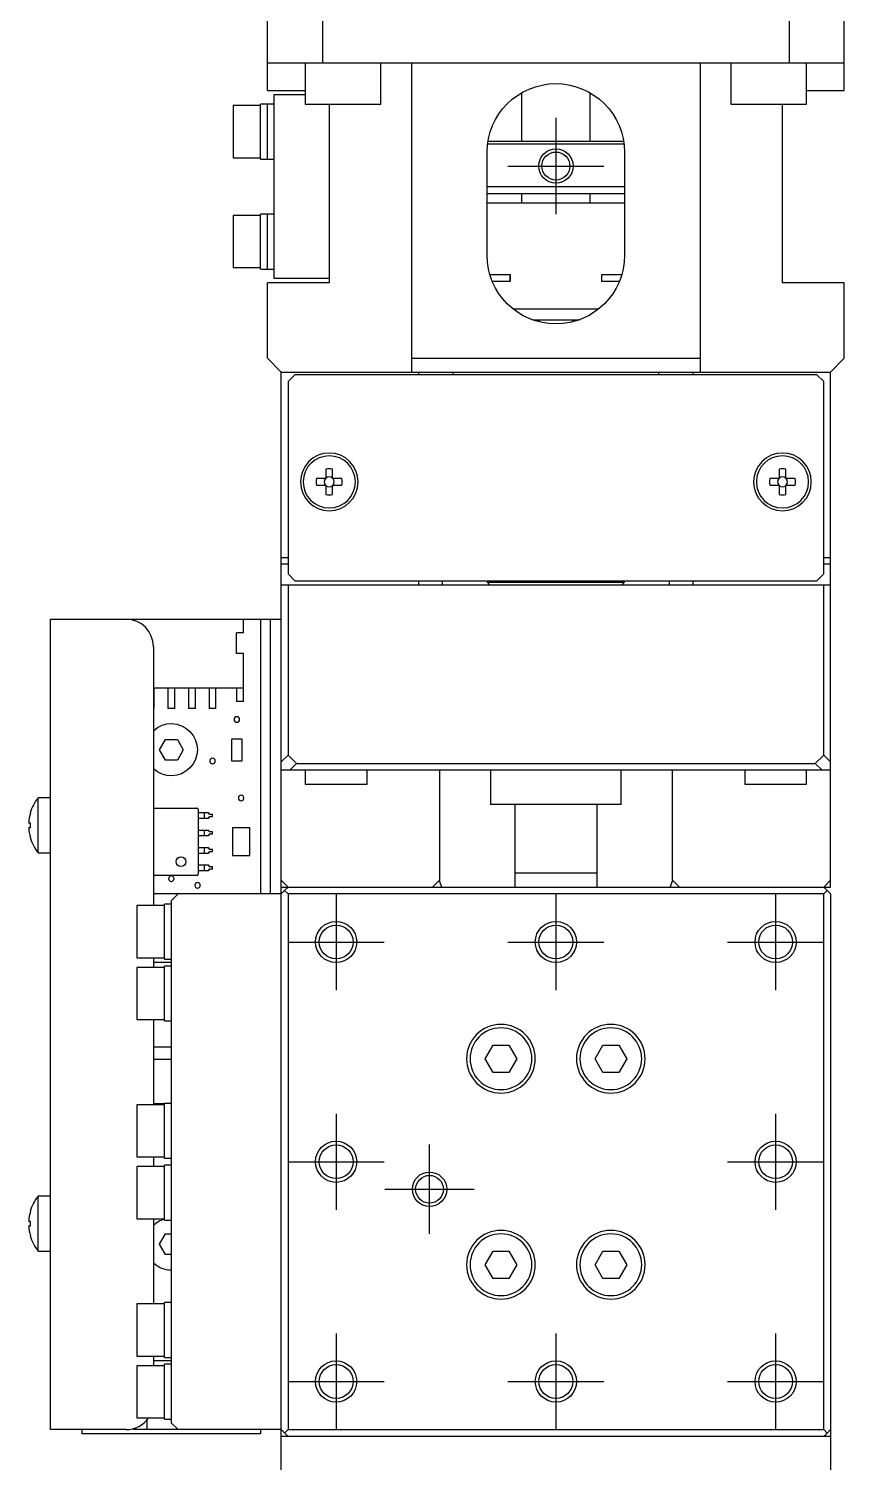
# Model space of a CAD drawing. Extents: x 0 to 1550, y -8 to 1198.
# Drawn here: x 666.2 to 725.5, y 94.1 to 198.5 of the extents above; entities that cross this region are included whole.
import ezdxf

# ---------------------------------------------------------------- set-up
doc = ezdxf.new("R2010")
doc.units = 0
doc.header["$LTSCALE"] = 0.5
doc.linetypes.add('CENTER', pattern=[50.8, 31.75, -6.35, 6.35, -6.35])
for name, color, linetype in [('MSM_CENTER', 1, 'CENTER'), ('MSM_CONTINUOUS', 7, 'CONTINUOUS'), ('MSM_NARROW', 5, 'CONTINUOUS')]:
    doc.layers.add(name, color=color, linetype=linetype)

msp = doc.modelspace()

# ---------------------------------------------------------------- linework, layer by layer
at = {"layer": 'MSM_CENTER'}
for p, q in [((704.54, 192), (704.54, 185)), ((701.04, 188.5), (708.04, 188.5)), ((688.54, 135.5), (688.54, 128.5)), ((704.54, 135.5), (704.54, 128.5)), ((720.54, 135.5), (720.54, 128.5)), ((685.04, 132), (692.04, 132)), ((701.04, 132), (708.04, 132)), ((717.04, 132), (724.04, 132)), ((688.54, 119.5), (688.54, 112.5)), ((720.54, 119.5), (720.54, 112.5)), ((695.34, 110.75), (695.34, 117.25)), ((685.04, 116), (692.04, 116)), ((717.04, 116), (724.04, 116)), ((692.09, 114), (698.59, 114)), ((688.54, 103.5), (688.54, 96.5)), ((704.54, 103.5), (704.54, 96.5)), ((720.54, 103.5), (720.54, 96.5)), ((685.04, 100), (692.04, 100)), ((701.04, 100), (708.04, 100)), ((717.04, 100), (724.04, 100))]:
    msp.add_line(p, q, dxfattribs=at)
at = {"layer": 'MSM_CONTINUOUS'}
for p, q in [((683.54, 194), (683.54, 209.7)), ((725.54, 194), (725.54, 209.7)), ((687.54, 201), (687.54, 196)), ((721.54, 196), (721.54, 201)), ((725.54, 196), (683.54, 196)), ((686.29, 196), (686.29, 193)), ((691.79, 193), (691.79, 196)), ((694.04, 173.5), (694.04, 196)), ((715.04, 196), (715.04, 173.5)), ((717.29, 196), (717.29, 193)), ((722.79, 193), (722.79, 196)), ((683.54, 194), (686.29, 194)), ((684.04, 180.3), (684.04, 193.7)), ((684.04, 193.7), (686.29, 193.7)), ((702.04, 193.83), (702.04, 190.3)), ((707.04, 190.3), (707.04, 193.83)), ((722.79, 194), (725.54, 194)), ((681.04, 192.9), (681.04, 189.1)), ((683.04, 192.9), (681.04, 192.9)), ((683.04, 189), (683.04, 193)), ((684.04, 193), (683.04, 193)), ((683.54, 189), (683.54, 193)), ((686.29, 193), (691.79, 193)), ((688.04, 193), (688.04, 180)), ((717.29, 193), (722.79, 193)), ((721.04, 180), (721.04, 193)), ((709.51, 190.1), (699.58, 190.1)), ((699.61, 190.3), (709.48, 190.3)), ((681.04, 189.1), (683.04, 189.1)), ((683.04, 189), (684.04, 189)), ((699.54, 182), (699.54, 189.5)), ((709.54, 189.5), (709.54, 182)), ((699.54, 187), (709.54, 187)), ((699.54, 186.5), (709.54, 186.5)), ((702.04, 186.5), (702.04, 185.8)), ((707.04, 185.8), (707.04, 186.5)), ((681.04, 184.9), (681.04, 181.1)), ((683.04, 184.9), (681.04, 184.9)), ((683.04, 181), (683.04, 185)), ((684.04, 185), (683.04, 185)), ((683.54, 181), (683.54, 185)), ((709.54, 185.8), (699.54, 185.8)), ((681.04, 181.1), (683.04, 181.1)), ((683.04, 181), (684.04, 181)), ((699.74, 180.6), (701.21, 180.6)), ((701.19, 180.6), (701.19, 180.1)), ((701.21, 180.6), (701.21, 180.1)), ((707.88, 180.6), (709.34, 180.6)), ((707.88, 180.1), (707.88, 180.6)), ((707.89, 180.1), (707.89, 180.6)), ((683.54, 174.5), (683.54, 180)), ((688.04, 180), (683.54, 180)), ((688.04, 180.3), (684.04, 180.3)), ((701.21, 180.1), (699.92, 180.1)), ((709.17, 180.1), (707.88, 180.1)), ((725.54, 180), (721.04, 180)), ((725.54, 174.5), (725.54, 180)), ((701.41, 178.1), (707.67, 178.1)), ((702.84, 177.3), (706.25, 177.3)), ((703.29, 177.3), (703.29, 177.16)), ((705.79, 177.16), (705.79, 177.3)), ((683.54, 174.5), (684.54, 173.5)), ((694.04, 174.5), (715.04, 174.5)), ((724.54, 173.5), (725.54, 174.5)), ((684.54, 173.5), (724.54, 173.5)), ((684.54, 29), (684.54, 173.5)), ((685.54, 173.3), (685.04, 172.8)), ((723.54, 173.3), (685.54, 173.3)), ((694.54, 173.5), (694.54, 173.3)), ((697.04, 173.5), (697.04, 173.3)), ((712.04, 173.3), (712.04, 173.5)), ((714.54, 173.3), (714.54, 173.5)), ((724.04, 172.8), (723.54, 173.3)), ((724.54, 136), (724.54, 173.5)), ((685.04, 172.8), (685.04, 158.8)), ((724.04, 158.8), (724.04, 172.8)), ((687.8, 166.42), (687.8, 165.74)), ((688.28, 165.74), (688.28, 166.42)), ((720.8, 166.42), (720.8, 165.74)), ((721.28, 165.74), (721.28, 166.42)), ((687.8, 165.74), (687.12, 165.74)), ((687.12, 165.26), (687.8, 165.26)), ((687.8, 165.26), (687.8, 164.58)), ((688.96, 165.74), (688.28, 165.74)), ((688.28, 164.58), (688.28, 165.26)), ((688.28, 165.26), (688.96, 165.26)), ((720.8, 165.74), (720.12, 165.74)), ((720.12, 165.26), (720.8, 165.26)), ((720.8, 165.26), (720.8, 164.58)), ((721.96, 165.74), (721.28, 165.74)), ((721.28, 164.58), (721.28, 165.26)), ((721.28, 165.26), (721.96, 165.26)), ((684.54, 160), (685.04, 160)), ((724.04, 160), (724.54, 160)), ((685.04, 159.5), (684.54, 159.5)), ((685.04, 158.8), (685.54, 158.3)), ((723.54, 158.3), (724.04, 158.8)), ((724.54, 159.5), (724.04, 159.5)), ((684.54, 158), (724.54, 158)), ((685.04, 158), (685.04, 145.61)), ((685.54, 158.3), (723.54, 158.3)), ((694.54, 158.3), (694.54, 158)), ((696.29, 158), (696.29, 158.3)), ((699.54, 158.3), (699.54, 158.2)), ((699.54, 158.2), (709.54, 158.2)), ((699.54, 158.2), (699.74, 158)), ((709.34, 158), (709.54, 158.2)), ((709.54, 158.2), (709.54, 158.3)), ((712.79, 158.3), (712.79, 158)), ((714.54, 158), (714.54, 158.3)), ((724.04, 145.61), (724.04, 158)), ((667.74, 96.5), (667.74, 155.5)), ((667.74, 155.5), (684.54, 155.5)), ((681.79, 154.5), (681.29, 154.5)), ((681.29, 153), (681.29, 154.5)), ((681.79, 154.5), (681.79, 155.5)), ((683.04, 155.5), (683.04, 135.5)), ((683.74, 155.5), (683.74, 135.5)), ((675.24, 153.5), (675.24, 134.65)), ((681.79, 153), (681.29, 153)), ((681.79, 149.5), (681.79, 153)), ((675.24, 150.5), (681.79, 150.5)), ((675.29, 149), (675.29, 150.5)), ((676.29, 150.5), (676.29, 149)), ((676.79, 149), (676.79, 150.5)), ((677.79, 150.5), (677.79, 149)), ((678.29, 149), (678.29, 150.5)), ((679.29, 150.5), (679.29, 149)), ((679.79, 149), (679.79, 150.5)), ((681.29, 150.5), (681.29, 149.5)), ((681.79, 149.5), (681.29, 149.5)), ((675.29, 149), (675.24, 149)), ((676.79, 149), (676.29, 149)), ((678.29, 149), (677.79, 149)), ((679.79, 149), (679.29, 149)), ((675.68, 146), (676.11, 146.75)), ((676.11, 146.75), (676.98, 146.75)), ((676.98, 146.75), (677.41, 146)), ((680.91, 146.78), (680.91, 145.18)), ((681.71, 146.78), (680.91, 146.78)), ((681.71, 145.18), (681.71, 146.78)), ((676.11, 145.25), (675.68, 146)), ((676.98, 145.25), (676.11, 145.25)), ((677.41, 146), (676.98, 145.25)), ((680.91, 145.18), (681.71, 145.18)), ((684.54, 145.11), (685.04, 145.61)), ((685.04, 145.61), (685.66, 145)), ((723.43, 145), (724.04, 145.61)), ((724.04, 145.61), (724.54, 145.11)), ((724.54, 144.5), (684.54, 144.5)), ((685.66, 145), (685.16, 144.5)), ((685.66, 145), (723.43, 145)), ((686.29, 144.5), (686.29, 143.5)), ((690.79, 143.5), (690.79, 144.5)), ((696.06, 144.5), (696.06, 136.5)), ((699.79, 144.5), (699.79, 142)), ((709.29, 142), (709.29, 144.5)), ((713.03, 136.5), (713.03, 144.5)), ((718.29, 144.5), (718.29, 143.5)), ((722.79, 143.5), (722.79, 144.5)), ((723.93, 144.5), (723.43, 145)), ((686.29, 143.5), (690.79, 143.5)), ((718.29, 143.5), (722.79, 143.5)), ((666.84, 138.5), (666.84, 142.5)), ((667.74, 142.5), (666.84, 142.5)), ((709.29, 142), (699.79, 142)), ((701.54, 142), (701.54, 136)), ((707.54, 136), (707.54, 142)), ((666.27, 141.39), (666.27, 141.39)), ((675.24, 141.75), (678.39, 141.75)), ((678.49, 141.65), (678.49, 136.95)), ((678.49, 141.42), (679.23, 141.42)), ((679.23, 140.99), (678.49, 140.99)), ((678.93, 141.42), (678.93, 140.99)), ((679.23, 141.42), (679.29, 141.31)), ((679.29, 141.11), (679.23, 140.99)), ((679.29, 141.31), (679.54, 141.31)), ((679.54, 141.11), (679.29, 141.11)), ((679.54, 141.11), (679.54, 141.31)), ((666.15, 140.68), (666.27, 140.68)), ((666.27, 140.32), (666.15, 140.32)), ((678.49, 140.15), (679.23, 140.15)), ((678.93, 140.15), (678.93, 139.72)), ((679.23, 140.15), (679.29, 140.04)), ((679.29, 140.04), (679.54, 140.04)), ((679.54, 139.84), (679.54, 140.04)), ((682.25, 140.31), (681, 140.31)), ((681, 140.31), (681, 138.31)), ((682.25, 138.31), (682.25, 140.31)), ((666.27, 139.61), (666.27, 139.61)), ((679.23, 139.72), (678.49, 139.72)), ((678.49, 138.88), (679.23, 138.88)), ((678.93, 138.88), (678.93, 138.45)), ((679.29, 139.84), (679.23, 139.72)), ((679.23, 138.88), (679.29, 138.77)), ((679.54, 139.84), (679.29, 139.84)), ((666.84, 138.5), (667.74, 138.5)), ((679.23, 138.45), (678.49, 138.45)), ((679.29, 138.57), (679.23, 138.45)), ((679.29, 138.77), (679.54, 138.77)), ((679.54, 138.57), (679.29, 138.57)), ((679.54, 138.57), (679.54, 138.77)), ((681, 138.31), (682.25, 138.31)), ((678.39, 136.85), (675.24, 136.85)), ((678.49, 137.61), (679.23, 137.61)), ((679.23, 137.18), (678.49, 137.18)), ((678.93, 137.61), (678.93, 137.18)), ((679.23, 137.61), (679.29, 137.5)), ((679.29, 137.3), (679.23, 137.18)), ((679.29, 137.5), (679.54, 137.5)), ((679.54, 137.3), (679.29, 137.3)), ((679.54, 137.3), (679.54, 137.5)), ((707.54, 137), (701.54, 137)), ((685.04, 136), (684.54, 136.5)), ((684.54, 136), (724.54, 136)), ((684.54, 135.5), (684.79, 135.75)), ((684.79, 135.75), (685.04, 136)), ((685.04, 135.5), (684.79, 135.75)), ((696.06, 136.5), (695.56, 136)), ((713.53, 136), (713.03, 136.5)), ((724.54, 136.5), (724.04, 136)), ((724.04, 136), (724.29, 135.75)), ((724.29, 135.75), (724.04, 135.5)), ((724.29, 135.75), (724.54, 135.5)), ((684.54, 135.5), (675.24, 135.5)), ((676.04, 130.75), (676.04, 134.75)), ((676.54, 134.75), (676.04, 134.75)), ((677.04, 135.5), (676.54, 135)), ((676.54, 135), (676.54, 97)), ((685.04, 135.5), (685.04, 96.5)), ((724.04, 135.5), (685.04, 135.5)), ((724.04, 96.5), (724.04, 135.5)), ((724.54, 135.5), (724.54, 29)), ((674.04, 134.65), (674.04, 130.85)), ((676.04, 134.65), (674.04, 134.65)), ((674.04, 130.85), (676.04, 130.85)), ((675.24, 130.85), (675.24, 130.15)), ((676.54, 130.5), (675.24, 130.5)), ((676.04, 130.75), (676.54, 130.75)), ((674.04, 130.15), (674.04, 126.35)), ((676.04, 130.15), (674.04, 130.15)), ((676.04, 126.25), (676.04, 130.25)), ((676.54, 130.25), (676.04, 130.25)), ((674.04, 126.35), (676.04, 126.35)), ((675.24, 126.35), (675.24, 120.15)), ((676.04, 126.25), (676.54, 126.25)), ((675.24, 124.37), (676.54, 124.37)), ((699.39, 123.5), (699.97, 124.5)), ((699.97, 124.5), (701.12, 124.5)), ((701.12, 124.5), (701.7, 123.5)), ((707.39, 123.5), (707.97, 124.5)), ((707.97, 124.5), (709.12, 124.5)), ((709.12, 124.5), (709.7, 123.5)), ((676.54, 123.44), (675.24, 123.44)), ((699.97, 122.5), (699.39, 123.5)), ((701.7, 123.5), (701.12, 122.5)), ((707.97, 122.5), (707.39, 123.5)), ((709.7, 123.5), (709.12, 122.5)), ((701.12, 122.5), (699.97, 122.5)), ((709.12, 122.5), (707.97, 122.5)), ((674.04, 120.15), (674.04, 116.35)), ((676.04, 120.15), (674.04, 120.15)), ((675.24, 120.24), (676.04, 120.24)), ((676.04, 116.25), (676.04, 120.25)), ((676.54, 120.25), (676.04, 120.25)), ((674.04, 116.35), (676.04, 116.35)), ((675.24, 116.35), (675.24, 115.65)), ((676.04, 116.25), (676.54, 116.25)), ((674.04, 115.65), (674.04, 111.85)), ((676.04, 115.65), (674.04, 115.65)), ((676.04, 111.75), (676.04, 115.75)), ((676.54, 115.75), (676.04, 115.75)), ((666.84, 109.5), (666.84, 113.5)), ((667.74, 113.5), (666.84, 113.5)), ((666.27, 112.39), (666.27, 112.39)), ((674.04, 111.85), (676.04, 111.85)), ((675.24, 111.85), (675.24, 105.65)), ((676.04, 111.75), (676.54, 111.75)), ((666.15, 111.68), (666.27, 111.68)), ((666.27, 111.32), (666.15, 111.32)), ((675.68, 110), (676.11, 110.75)), ((676.11, 110.75), (676.54, 110.75)), ((666.27, 110.61), (666.27, 110.61)), ((676.11, 109.25), (675.68, 110)), ((666.84, 109.5), (667.74, 109.5)), ((676.54, 109.25), (676.11, 109.25)), ((699.39, 108.5), (699.97, 109.5)), ((699.97, 109.5), (701.12, 109.5)), ((701.12, 109.5), (701.7, 108.5)), ((707.39, 108.5), (707.97, 109.5)), ((707.97, 109.5), (709.12, 109.5)), ((709.12, 109.5), (709.7, 108.5)), ((699.97, 107.5), (699.39, 108.5)), ((701.7, 108.5), (701.12, 107.5)), ((707.97, 107.5), (707.39, 108.5)), ((709.7, 108.5), (709.12, 107.5)), ((701.12, 107.5), (699.97, 107.5)), ((709.12, 107.5), (707.97, 107.5)), ((674.04, 105.65), (674.04, 101.85)), ((676.04, 105.65), (674.04, 105.65)), ((676.04, 105.66), (675.24, 105.66)), ((676.04, 101.75), (676.04, 105.75)), ((676.54, 105.75), (676.04, 105.75)), ((674.04, 101.85), (676.04, 101.85)), ((675.24, 101.85), (675.24, 101.15)), ((676.54, 101.5), (675.24, 101.5)), ((676.04, 101.75), (676.54, 101.75)), ((674.04, 101.15), (674.04, 97.35)), ((676.04, 101.15), (674.04, 101.15)), ((676.04, 97.25), (676.04, 101.25)), ((676.54, 101.25), (676.04, 101.25)), ((674.04, 97.35), (676.04, 97.35)), ((674.79, 96.5), (674.79, 97.24)), ((676.04, 97.25), (676.54, 97.25)), ((673.24, 96.5), (667.74, 96.5)), ((670.04, 96.2), (670.04, 96.5)), ((683.04, 96.2), (670.04, 96.2)), ((673.79, 96.58), (673.79, 96.5)), ((684.54, 96.5), (673.79, 96.5)), ((676.54, 97), (677.04, 96.5)), ((683.04, 96.5), (683.04, 96.2)), ((685.04, 96), (684.54, 96.5)), ((684.79, 96.25), (685.04, 96.5)), ((685.04, 96.5), (724.04, 96.5)), ((724.04, 96.5), (724.29, 96.25)), ((724.29, 96.25), (724.04, 96)), ((724.54, 96.5), (724.29, 96.25)), ((724.54, 96), (684.54, 96))]:
    msp.add_line(p, q, dxfattribs=at)
for points in [[(666.27, 140.68, 0), (666.27, 140.68, 0), (666.27, 140.67, 0), (666.27, 140.67, 0), (666.27, 140.67, 0), (666.27, 140.67, 0), (666.27, 140.66, 0), (666.27, 140.66, 0), (666.27, 140.66, 0), (666.27, 140.66, 0), (666.27, 140.65, 0), (666.27, 140.65, 0), (666.27, 140.65, 0), (666.27, 140.64, 0), (666.27, 140.64, 0), (666.27, 140.64, 0), (666.27, 140.63, 0), (666.27, 140.63, 0), (666.27, 140.63, 0), (666.27, 140.63, 0), (666.27, 140.62, 0), (666.27, 140.62, 0), (666.27, 140.62, 0), (666.27, 140.62, 0), (666.27, 140.61, 0), (666.27, 140.61, 0), (666.27, 140.61, 0), (666.27, 140.6, 0), (666.27, 140.6, 0), (666.27, 140.6, 0), (666.27, 140.6, 0), (666.27, 140.59, 0), (666.27, 140.59, 0), (666.27, 140.59, 0), (666.27, 140.58, 0), (666.27, 140.58, 0), (666.27, 140.58, 0), (666.27, 140.58, 0), (666.27, 140.57, 0), (666.27, 140.57, 0), (666.27, 140.57, 0), (666.27, 140.56, 0), (666.27, 140.56, 0), (666.27, 140.56, 0), (666.27, 140.56, 0), (666.27, 140.55, 0), (666.27, 140.55, 0), (666.27, 140.55, 0), (666.27, 140.54, 0), (666.27, 140.54, 0), (666.27, 140.54, 0), (666.27, 140.54, 0), (666.27, 140.53, 0), (666.27, 140.53, 0), (666.27, 140.53, 0), (666.27, 140.53, 0), (666.27, 140.52, 0), (666.27, 140.52, 0), (666.27, 140.52, 0), (666.27, 140.51, 0), (666.27, 140.51, 0), (666.27, 140.51, 0), (666.27, 140.51, 0), (666.27, 140.5, 0), (666.27, 140.5, 0), (666.27, 140.5, 0), (666.27, 140.49, 0), (666.27, 140.49, 0), (666.27, 140.49, 0), (666.27, 140.49, 0), (666.27, 140.48, 0), (666.27, 140.48, 0), (666.27, 140.48, 0), (666.27, 140.47, 0), (666.27, 140.47, 0), (666.27, 140.47, 0), (666.27, 140.47, 0), (666.27, 140.46, 0), (666.27, 140.46, 0), (666.27, 140.46, 0), (666.27, 140.46, 0), (666.27, 140.45, 0), (666.27, 140.45, 0), (666.27, 140.45, 0), (666.27, 140.44, 0), (666.27, 140.44, 0), (666.27, 140.44, 0), (666.27, 140.44, 0), (666.27, 140.43, 0), (666.27, 140.43, 0), (666.27, 140.43, 0), (666.27, 140.42, 0), (666.27, 140.42, 0), (666.27, 140.42, 0), (666.27, 140.42, 0), (666.27, 140.41, 0), (666.27, 140.41, 0), (666.27, 140.41, 0), (666.27, 140.4, 0), (666.27, 140.4, 0), (666.27, 140.4, 0), (666.27, 140.4, 0), (666.27, 140.39, 0), (666.27, 140.39, 0), (666.27, 140.39, 0), (666.27, 140.38, 0), (666.27, 140.38, 0), (666.27, 140.38, 0), (666.27, 140.38, 0), (666.27, 140.37, 0), (666.27, 140.37, 0), (666.27, 140.37, 0), (666.27, 140.37, 0), (666.27, 140.36, 0), (666.27, 140.36, 0), (666.27, 140.36, 0), (666.27, 140.35, 0), (666.27, 140.35, 0), (666.27, 140.35, 0), (666.27, 140.34, 0), (666.27, 140.34, 0), (666.27, 140.34, 0), (666.27, 140.34, 0), (666.27, 140.33, 0), (666.27, 140.33, 0), (666.27, 140.33, 0), (666.27, 140.33, 0), (666.27, 140.32, 0), (666.27, 140.32, 0)], [(696.24, 136, 0), (696.24, 136, 0), (696.23, 136.01, 0), (696.23, 136.01, 0), (696.23, 136.01, 0), (696.23, 136.02, 0), (696.23, 136.02, 0), (696.23, 136.03, 0), (696.23, 136.03, 0), (696.22, 136.03, 0), (696.22, 136.04, 0), (696.22, 136.04, 0), (696.22, 136.04, 0), (696.22, 136.05, 0), (696.22, 136.05, 0), (696.22, 136.06, 0), (696.21, 136.06, 0), (696.21, 136.06, 0), (696.21, 136.07, 0), (696.21, 136.07, 0), (696.21, 136.07, 0), (696.21, 136.08, 0), (696.2, 136.08, 0), (696.2, 136.09, 0), (696.2, 136.09, 0), (696.2, 136.09, 0), (696.2, 136.1, 0), (696.2, 136.1, 0), (696.2, 136.11, 0), (696.19, 136.11, 0), (696.19, 136.11, 0), (696.19, 136.12, 0), (696.19, 136.12, 0), (696.19, 136.12, 0), (696.19, 136.13, 0), (696.19, 136.13, 0), (696.18, 136.14, 0), (696.18, 136.14, 0), (696.18, 136.14, 0), (696.18, 136.15, 0), (696.18, 136.15, 0), (696.18, 136.16, 0), (696.17, 136.16, 0), (696.17, 136.16, 0), (696.17, 136.17, 0), (696.17, 136.17, 0), (696.17, 136.18, 0), (696.17, 136.18, 0), (696.17, 136.18, 0), (696.16, 136.19, 0), (696.16, 136.19, 0), (696.16, 136.19, 0), (696.16, 136.2, 0), (696.16, 136.2, 0), (696.16, 136.21, 0), (696.16, 136.21, 0), (696.15, 136.21, 0), (696.15, 136.22, 0), (696.15, 136.22, 0), (696.15, 136.22, 0), (696.15, 136.23, 0), (696.15, 136.23, 0), (696.15, 136.24, 0), (696.15, 136.24, 0), (696.14, 136.25, 0), (696.14, 136.25, 0), (696.14, 136.25, 0), (696.14, 136.26, 0), (696.14, 136.26, 0), (696.14, 136.26, 0), (696.14, 136.27, 0), (696.13, 136.27, 0), (696.13, 136.28, 0), (696.13, 136.28, 0), (696.13, 136.28, 0), (696.13, 136.29, 0), (696.13, 136.29, 0), (696.13, 136.3, 0), (696.12, 136.3, 0), (696.12, 136.3, 0), (696.12, 136.31, 0), (696.12, 136.31, 0), (696.12, 136.32, 0), (696.12, 136.32, 0), (696.12, 136.32, 0), (696.12, 136.33, 0), (696.11, 136.33, 0), (696.11, 136.34, 0), (696.11, 136.34, 0), (696.11, 136.34, 0), (696.11, 136.35, 0), (696.11, 136.35, 0), (696.11, 136.35, 0), (696.1, 136.36, 0), (696.1, 136.36, 0), (696.1, 136.37, 0), (696.1, 136.37, 0), (696.1, 136.38, 0), (696.1, 136.38, 0), (696.1, 136.38, 0), (696.1, 136.39, 0), (696.09, 136.39, 0), (696.09, 136.4, 0), (696.09, 136.4, 0), (696.09, 136.4, 0), (696.09, 136.41, 0), (696.09, 136.41, 0), (696.09, 136.41, 0), (696.08, 136.42, 0), (696.08, 136.42, 0), (696.08, 136.43, 0), (696.08, 136.43, 0), (696.08, 136.44, 0), (696.08, 136.44, 0), (696.08, 136.44, 0), (696.08, 136.45, 0), (696.07, 136.45, 0), (696.07, 136.46, 0), (696.07, 136.46, 0), (696.07, 136.46, 0), (696.07, 136.47, 0), (696.07, 136.47, 0), (696.07, 136.48, 0), (696.06, 136.48, 0), (696.06, 136.48, 0), (696.06, 136.49, 0), (696.06, 136.49, 0), (696.06, 136.5, 0), (696.06, 136.5, 0)], [(713.03, 136.5, 0), (713.03, 136.5, 0), (713.02, 136.49, 0), (713.02, 136.49, 0), (713.02, 136.48, 0), (713.02, 136.48, 0), (713.02, 136.48, 0), (713.02, 136.47, 0), (713.02, 136.47, 0), (713.02, 136.46, 0), (713.01, 136.46, 0), (713.01, 136.46, 0), (713.01, 136.45, 0), (713.01, 136.45, 0), (713.01, 136.44, 0), (713.01, 136.44, 0), (713.01, 136.44, 0), (713.01, 136.43, 0), (713, 136.43, 0), (713, 136.42, 0), (713, 136.42, 0), (713, 136.41, 0), (713, 136.41, 0), (713, 136.41, 0), (713, 136.4, 0), (713, 136.4, 0), (712.99, 136.4, 0), (712.99, 136.39, 0), (712.99, 136.39, 0), (712.99, 136.38, 0), (712.99, 136.38, 0), (712.99, 136.38, 0), (712.99, 136.37, 0), (712.98, 136.37, 0), (712.98, 136.36, 0), (712.98, 136.36, 0), (712.98, 136.35, 0), (712.98, 136.35, 0), (712.98, 136.35, 0), (712.98, 136.34, 0), (712.98, 136.34, 0), (712.97, 136.34, 0), (712.97, 136.33, 0), (712.97, 136.33, 0), (712.97, 136.32, 0), (712.97, 136.32, 0), (712.97, 136.32, 0), (712.97, 136.31, 0), (712.96, 136.31, 0), (712.96, 136.3, 0), (712.96, 136.3, 0), (712.96, 136.3, 0), (712.96, 136.29, 0), (712.96, 136.29, 0), (712.96, 136.28, 0), (712.95, 136.28, 0), (712.95, 136.28, 0), (712.95, 136.27, 0), (712.95, 136.27, 0), (712.95, 136.26, 0), (712.95, 136.26, 0), (712.95, 136.26, 0), (712.94, 136.25, 0), (712.94, 136.25, 0), (712.94, 136.25, 0), (712.94, 136.24, 0), (712.94, 136.24, 0), (712.94, 136.23, 0), (712.94, 136.23, 0), (712.93, 136.22, 0), (712.93, 136.22, 0), (712.93, 136.22, 0), (712.93, 136.21, 0), (712.93, 136.21, 0), (712.93, 136.21, 0), (712.93, 136.2, 0), (712.92, 136.2, 0), (712.92, 136.19, 0), (712.92, 136.19, 0), (712.92, 136.19, 0), (712.92, 136.18, 0), (712.92, 136.18, 0), (712.92, 136.18, 0), (712.91, 136.17, 0), (712.91, 136.17, 0), (712.91, 136.16, 0), (712.91, 136.16, 0), (712.91, 136.16, 0), (712.91, 136.15, 0), (712.91, 136.15, 0), (712.9, 136.14, 0), (712.9, 136.14, 0), (712.9, 136.14, 0), (712.9, 136.13, 0), (712.9, 136.13, 0), (712.9, 136.12, 0), (712.9, 136.12, 0), (712.89, 136.12, 0), (712.89, 136.11, 0), (712.89, 136.11, 0), (712.89, 136.11, 0), (712.89, 136.1, 0), (712.89, 136.1, 0), (712.89, 136.09, 0), (712.88, 136.09, 0), (712.88, 136.09, 0), (712.88, 136.08, 0), (712.88, 136.08, 0), (712.88, 136.07, 0), (712.88, 136.07, 0), (712.88, 136.07, 0), (712.87, 136.06, 0), (712.87, 136.06, 0), (712.87, 136.06, 0), (712.87, 136.05, 0), (712.87, 136.05, 0), (712.87, 136.04, 0), (712.87, 136.04, 0), (712.86, 136.04, 0), (712.86, 136.03, 0), (712.86, 136.03, 0), (712.86, 136.03, 0), (712.86, 136.02, 0), (712.86, 136.02, 0), (712.85, 136.01, 0), (712.85, 136.01, 0), (712.85, 136.01, 0), (712.85, 136, 0), (712.85, 136, 0)], [(666.27, 111.68, 0), (666.27, 111.68, 0), (666.27, 111.67, 0), (666.27, 111.67, 0), (666.27, 111.67, 0), (666.27, 111.67, 0), (666.27, 111.66, 0), (666.27, 111.66, 0), (666.27, 111.66, 0), (666.27, 111.66, 0), (666.27, 111.65, 0), (666.27, 111.65, 0), (666.27, 111.65, 0), (666.27, 111.64, 0), (666.27, 111.64, 0), (666.27, 111.64, 0), (666.27, 111.64, 0), (666.27, 111.63, 0), (666.27, 111.63, 0), (666.27, 111.63, 0), (666.27, 111.62, 0), (666.27, 111.62, 0), (666.27, 111.62, 0), (666.27, 111.61, 0), (666.27, 111.61, 0), (666.27, 111.61, 0), (666.27, 111.61, 0), (666.27, 111.6, 0), (666.27, 111.6, 0), (666.27, 111.6, 0), (666.27, 111.6, 0), (666.27, 111.59, 0), (666.27, 111.59, 0), (666.27, 111.59, 0), (666.27, 111.58, 0), (666.27, 111.58, 0), (666.27, 111.58, 0), (666.27, 111.58, 0), (666.27, 111.57, 0), (666.27, 111.57, 0), (666.27, 111.57, 0), (666.27, 111.56, 0), (666.27, 111.56, 0), (666.27, 111.56, 0), (666.27, 111.56, 0), (666.27, 111.55, 0), (666.27, 111.55, 0), (666.27, 111.55, 0), (666.27, 111.55, 0), (666.27, 111.54, 0), (666.27, 111.54, 0), (666.27, 111.54, 0), (666.27, 111.53, 0), (666.27, 111.53, 0), (666.27, 111.53, 0), (666.27, 111.53, 0), (666.27, 111.52, 0), (666.27, 111.52, 0), (666.27, 111.52, 0), (666.27, 111.51, 0), (666.27, 111.51, 0), (666.27, 111.51, 0), (666.27, 111.51, 0), (666.27, 111.5, 0), (666.27, 111.5, 0), (666.27, 111.5, 0), (666.27, 111.49, 0), (666.27, 111.49, 0), (666.27, 111.49, 0), (666.27, 111.49, 0), (666.27, 111.48, 0), (666.27, 111.48, 0), (666.27, 111.48, 0), (666.27, 111.47, 0), (666.27, 111.47, 0), (666.27, 111.47, 0), (666.27, 111.47, 0), (666.27, 111.46, 0), (666.27, 111.46, 0), (666.27, 111.46, 0), (666.27, 111.45, 0), (666.27, 111.45, 0), (666.27, 111.45, 0), (666.27, 111.45, 0), (666.27, 111.44, 0), (666.27, 111.44, 0), (666.27, 111.44, 0), (666.27, 111.44, 0), (666.27, 111.43, 0), (666.27, 111.43, 0), (666.27, 111.43, 0), (666.27, 111.42, 0), (666.27, 111.42, 0), (666.27, 111.42, 0), (666.27, 111.42, 0), (666.27, 111.41, 0), (666.27, 111.41, 0), (666.27, 111.41, 0), (666.27, 111.4, 0), (666.27, 111.4, 0), (666.27, 111.4, 0), (666.27, 111.4, 0), (666.27, 111.39, 0), (666.27, 111.39, 0), (666.27, 111.39, 0), (666.27, 111.39, 0), (666.27, 111.38, 0), (666.27, 111.38, 0), (666.27, 111.38, 0), (666.27, 111.37, 0), (666.27, 111.37, 0), (666.27, 111.37, 0), (666.27, 111.36, 0), (666.27, 111.36, 0), (666.27, 111.36, 0), (666.27, 111.36, 0), (666.27, 111.35, 0), (666.27, 111.35, 0), (666.27, 111.35, 0), (666.27, 111.34, 0), (666.27, 111.34, 0), (666.27, 111.34, 0), (666.27, 111.34, 0), (666.27, 111.33, 0), (666.27, 111.33, 0), (666.27, 111.33, 0), (666.27, 111.33, 0), (666.27, 111.32, 0), (666.27, 111.32, 0)]]:
    msp.add_polyline3d(points, dxfattribs=at)
for centre, radius in [((704.54, 188.5), 1.02), ((677.24, 137.85), 0.35), ((688.54, 132), 1.23), ((704.54, 132), 1.23), ((720.54, 132), 1.23), ((688.54, 116), 1.23), ((720.54, 116), 1.23), ((695.34, 114), 1.01), ((688.54, 100), 1.23), ((704.54, 100), 1.23), ((720.54, 100), 1.23)]:
    msp.add_circle(centre, radius, dxfattribs=at)
at = {"layer": 'MSM_CONTINUOUS', "extrusion": (0, 0, -1)}
for centre, radius in [((-688.04, 165.5), 2.1), ((-688.04, 165.5), 1.9), ((-721.04, 165.5), 2.1), ((-721.04, 165.5), 1.9), ((-681.31, 148.2), 0.2), ((-679.54, 145.18), 0.2), ((-681.62, 142.48), 0.2), ((-676.54, 136.61), 0.2), ((-678.45, 136.13), 0.2), ((-700.54, 123.5), 2.5), ((-700.54, 123.5), 2.25), ((-708.54, 123.5), 2.5), ((-708.54, 123.5), 2.25), ((-700.54, 108.5), 2.5), ((-700.54, 108.5), 2.25), ((-708.54, 108.5), 2.5), ((-708.54, 108.5), 2.25)]:
    msp.add_circle(centre, radius, dxfattribs=at)
for centre, radius, start, end in [((-704.54, 189.5), 5, 0, 180), ((-704.54, 182), 5, 180, 0), ((-676.54, 146), 1.9, 46.8264, 313.1736), ((-676.54, 110), 1.9, 46.8264, 74.7425), ((-676.54, 110), 1.9, 270, 313.1736)]:
    msp.add_arc(centre, radius, start, end, dxfattribs=at)
at = {"layer": 'MSM_CONTINUOUS'}
for centre, radius, start, end in [((688.04, 165.5), 0.95, 75.3667, 104.6333), ((721.04, 165.5), 0.95, 75.3667, 104.6333), ((688.04, 165.5), 0.95, 165.3667, 194.6333), ((688.04, 165.5), 0.365, 138.8496, 221.1504), ((688.04, 165.5), 0.365, 48.8496, 131.1504), ((688.04, 165.5), 0.365, 228.8496, 311.1504), ((688.04, 165.5), 0.365, 318.8496, 41.1504), ((688.04, 165.5), 0.95, 345.3667, 14.6333), ((721.04, 165.5), 0.95, 165.3667, 194.6333), ((721.04, 165.5), 0.365, 138.8496, 221.1504), ((721.04, 165.5), 0.365, 48.8496, 131.1504), ((721.04, 165.5), 0.365, 228.8496, 311.1504), ((721.04, 165.5), 0.365, 318.8496, 41.1504), ((721.04, 165.5), 0.95, 345.3667, 14.6333), ((688.04, 165.5), 0.95, 255.3667, 284.6333), ((721.04, 165.5), 0.95, 255.3667, 284.6333), ((673.24, 153.5), 2, 360, 90), ((669.34, 140.5), 3.2, 141.3178, 163.8775), ((669.34, 140.5), 3.19, 163.8933, 176.7703), ((678.39, 141.65), 0.1, 360, 90), ((669.34, 140.5), 3.19, 183.2297, 196.1067), ((669.34, 140.5), 3.2, 196.1225, 218.6822), ((678.39, 136.95), 0.1, 270, 0), ((669.34, 111.5), 3.2, 141.3178, 163.8775), ((669.34, 111.5), 3.19, 163.8933, 176.7703), ((669.34, 111.5), 3.19, 183.2297, 196.1067), ((669.34, 111.5), 3.2, 196.1225, 218.6822), ((673.24, 98.5), 2, 270, 324.9004)]:
    msp.add_arc(centre, radius, start, end, dxfattribs=at)
at = {"layer": 'MSM_NARROW'}
for centre, radius in [((704.54, 188.5), 1.25), ((688.54, 132), 1.5), ((704.54, 132), 1.5), ((720.54, 132), 1.5), ((688.54, 116), 1.5), ((720.54, 116), 1.5), ((695.34, 114), 1.25), ((688.54, 100), 1.5), ((704.54, 100), 1.5), ((720.54, 100), 1.5)]:
    msp.add_circle(centre, radius, dxfattribs=at)

doc.saveas('drawing.dxf')
